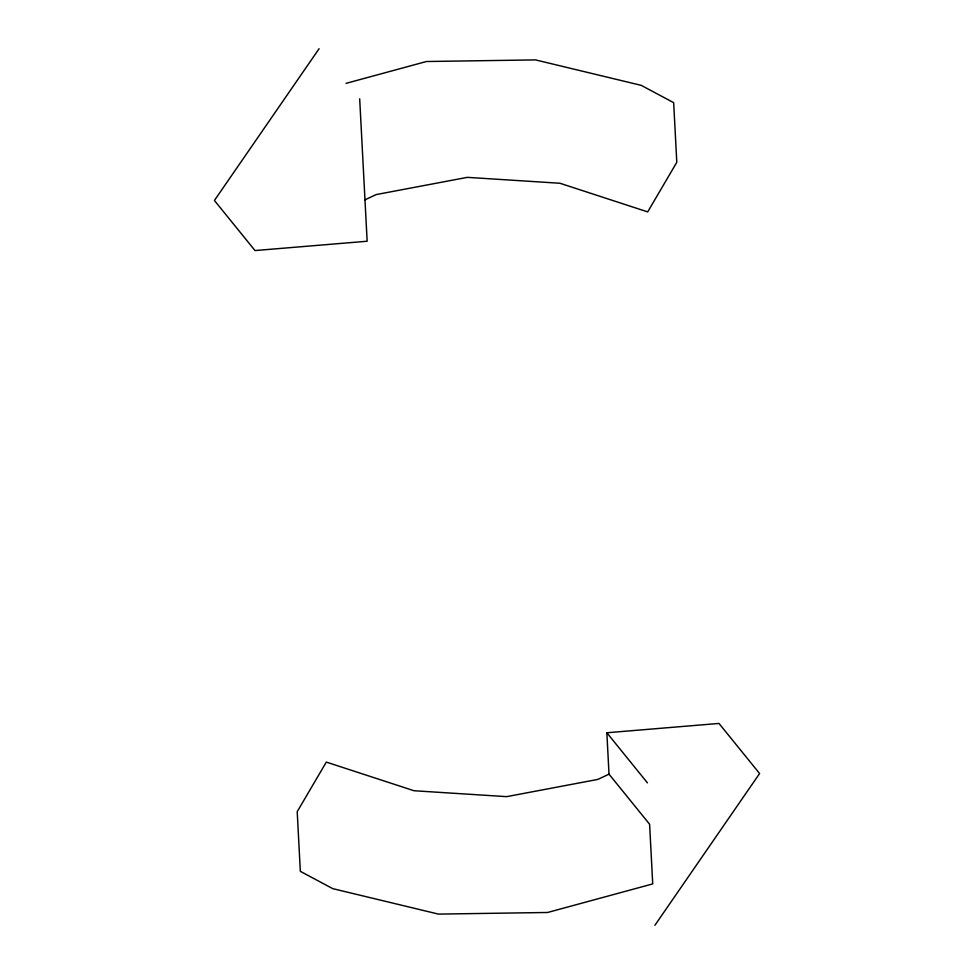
<?xml version="1.0" encoding="UTF-8"?>
<svg xmlns="http://www.w3.org/2000/svg" width="974" height="974" viewBox="0 0 974 974"><rect width="100%" height="100%" fill="white"/><g stroke="black" fill="none" stroke-linecap="round" stroke-linejoin="round"><path stroke-width="1.46" d="M319.107 48.7L214.414 200.461L255.005 250.562L367.149 241.235L359.686 98.8M654.893 925.3L759.586 773.539L718.995 723.439L606.851 732.765L609.018 774.16L649.609 824.26L652.726 883.905L547.607 912.48L438.47 914.099L332.743 888.641L300.333 871.328L297.204 811.683L326.314 762.106L414.047 790.742L506.663 796.647L597.817 779.419L609.018 774.16M364.982 199.84L376.183 194.581L467.337 177.353L559.953 183.258L647.686 211.894L676.796 162.317L673.667 102.672L641.257 85.359L535.53 59.901L426.393 61.52L346.087 83.35M606.851 732.765L647.43 782.865"/></g></svg>
